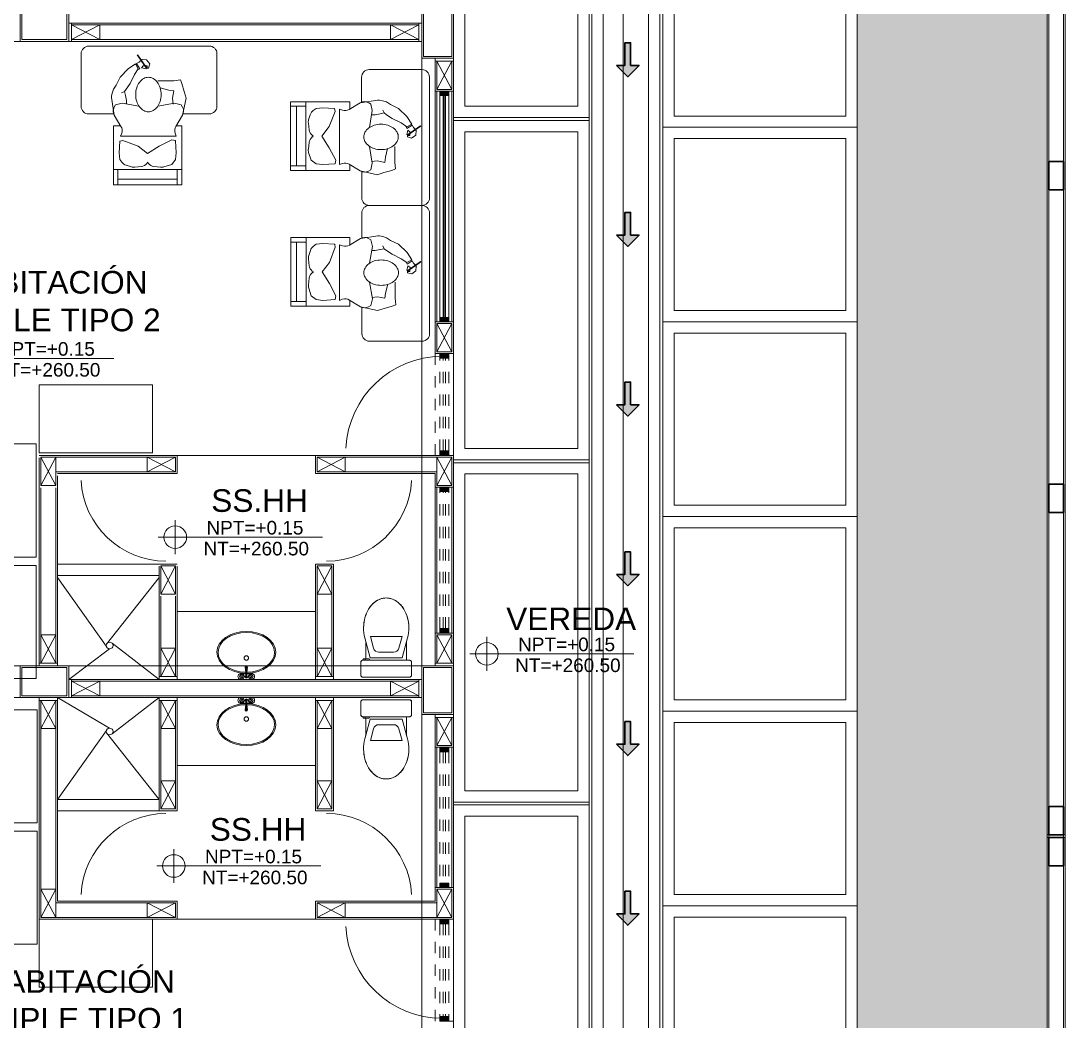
# Model space of a CAD drawing. Header units: metres. Extents: x 349075 to 349285, y 9281902 to 9282050.
# Drawn here: x 349152.69 to 349161.92, y 9281995.63 to 9282004.48 of the extents above; entities that cross this region are included whole.
import ezdxf

# ---------------------------------------------------------------- set-up
doc = ezdxf.new("R2010")
doc.units = ezdxf.units.M
doc.header["$LTSCALE"] = 0.25
doc.linetypes.add('01 nivel$0$HIDDEN2', pattern=[0.1875, 0.125, -0.0625])
doc.linetypes.add('DASHED2', pattern=[0.762, 0.635, -0.127])
for name, color, linetype, lineweight in [('.', 7, 'Continuous', 0), ('0_ CUNETAS', 151, 'Continuous', 5), ('0_VANOS', 30, 'Continuous', 9), ('AREA-VERDE', 3, 'CONTINUOUS', 9), ('ARQ-FONDO', 253, 'CONTINUOUS', 9), ('CUNETAS-RED', 5, 'CONTINUOUS', 18)]:
    doc.layers.add(name, color=color, linetype=linetype, lineweight=lineweight)
doc.styles.add('Arial_1', font='arial.ttf', dxfattribs={"height": 0.15})

# ---------------------------------------------------------------- blocks, each defined once
blk = doc.blocks.new('*U3833')
at = {"layer": '.', "lineweight": 30}
h = blk.add_hatch(color=1, dxfattribs=at)
h.dxf.hatch_style = 1
h.paths.add_polyline_path([(-0.025, -0.05), (-0.1, -0.05), (0, -0.15), (0.1, -0.05), (0.025, -0.05), (0.025, 0.15), (-0.025, 0.15)])
at = {"layer": '0_ CUNETAS', "color": 1, "lineweight": 30}
blk.add_lwpolyline([(-0.1, -0.05), (-0.025, -0.05), (-0.025, 0.15), (0.025, 0.15), (0.025, -0.05), (0.1, -0.05), (0, -0.15)], close=True, dxfattribs=at)
blk = doc.blocks.new('*U3824')
at = {"layer": '0_ CUNETAS', "color": 0, "linetype": 'ByBlock', "lineweight": -2, "transparency": 16777216}
for p in [(0, 15), (0, 13.5), (0, 12), (0, 10.5), (0, 9), (0, 7.5)]:
    blk.add_blockref('*U3833', p, dxfattribs=at)
blk = doc.blocks.new('red drenaje')
at = {"layer": 'CUNETAS-RED', "lineweight": 0}
for p, q in [((6.705, 111.023), (6.705, 73.493, 0)), ((7.305, 111.023), (7.305, 73.493, 0)), ((6.805, 110.923), (6.805, 73.9031)), ((7.205, 110.923), (7.205, 73.9031))]:
    blk.add_line(p, q, dxfattribs=at)
blk.add_lwpolyline([(6.805, 110.923), (7.205, 110.923), (7.205, 73.493), (6.805, 73.493), (6.805, 110.923)], dxfattribs=at)
blk.add_blockref('*U3824', (7.0207, 71.1307), dxfattribs=at)
blk = doc.blocks.new('C-4-flat-1-flat-1')
at = {"layer": 'ARQ-FONDO', "lineweight": 0}
for p, q in [((-0.4364, -0.063), (-0.4363, -0.473)), ((-0.3064, -0.0429), (-0.4164, -0.0429)), ((-0.2864, -0.0879), (-0.2864, -0.0629)), ((-0.122, -0.0879), (-0.2864, -0.0879)), ((-0.2664, -0.1265), (-0.0899, -0.0793)), ((-0.0899, -0.0793), (-0.122, -0.0879)), ((-0.2663, -0.2679), (-0.2664, -0.1265)), ((-0.1793, -0.155), (-0.0769, -0.1276)), ((-0.0769, -0.4081), (-0.0769, -0.1276)), ((-0.2663, -0.2679), (-0.2663, -0.4093)), ((-0.2163, -0.2679), (-0.2163, -0.2033)), ((-0.2163, -0.2679), (-0.2163, -0.3325)), ((-0.2753, -0.4181), (-0.2863, -0.4133)), ((-0.2741, -0.4537), (-0.2863, -0.4537)), ((-0.2753, -0.4537), (-0.2753, -0.4181)), ((-0.2753, -0.4479), (-0.1219, -0.4479)), ((-0.2753, -0.4479), (-0.1219, -0.4479)), ((-0.2753, -0.4537), (-0.2753, -0.4479)), ((-0.2741, -0.4537), (-0.2753, -0.4537)), ((-0.2741, -0.4729), (-0.2741, -0.4537)), ((-0.2741, -0.4729), (-0.2741, -0.4537)), ((-0.2663, -0.4093), (-0.0898, -0.4565)), ((-0.1792, -0.3808), (-0.0769, -0.4081)), ((-0.1219, -0.4479), (-0.0898, -0.4565)), ((-0.4163, -0.4929), (-0.3063, -0.4929)), ((-0.2863, -0.4729), (-0.2741, -0.4729)), ((-0.2863, -0.4729), (-0.2741, -0.4729))]:
    blk.add_line(p, q, dxfattribs=at)
at = {"layer": 'ARQ-FONDO', "lineweight": 0, "flags": 128}
blk.add_lwpolyline([(-0.4164, -0.0429), (-0.3064, -0.0429, -0.016084), (-0.3051, -0.043, -0.098696), (-0.2975, -0.045, -0.082497), (-0.2922, -0.0488, -0.052188), (-0.2896, -0.052, -0.043988), (-0.288, -0.0551, -0.036572), (-0.287, -0.0579, -0.034751), (-0.2865, -0.0606, -0.021821), (-0.2864, -0.0624, -0.006718), (-0.2864, -0.0629), (-0.2863, -0.4729, -0.016083), (-0.2863, -0.4742, -0.022806), (-0.2865, -0.476, -0.021818), (-0.2869, -0.4777, -0.034754), (-0.2877, -0.4804, -0.036572), (-0.289, -0.483, -0.043988), (-0.291, -0.4859, -0.052186), (-0.294, -0.4887, -0.082496), (-0.2998, -0.4918, -0.082484), (-0.3063, -0.4929), (-0.4163, -0.4929, -0.016082), (-0.4176, -0.4929, -0.098699), (-0.4251, -0.4909, -0.082496), (-0.4304, -0.4871, -0.052185), (-0.4331, -0.4838, -0.043989), (-0.4347, -0.4807, -0.036572), (-0.4356, -0.478, -0.034752), (-0.4362, -0.4752, -0.021821), (-0.4363, -0.4735, -0.006719), (-0.4363, -0.473), (-0.4364, -0.063, -0.016085), (-0.4363, -0.0617, -0.022804), (-0.4361, -0.0599, -0.021821), (-0.4358, -0.0581, -0.034752), (-0.4349, -0.0555, -0.036572), (-0.4337, -0.0529, -0.043989), (-0.4316, -0.05, -0.052185), (-0.4286, -0.0471, -0.082499), (-0.4229, -0.044, -0.082481), (-0.4164, -0.0429)], format="xyb", dxfattribs=at)
at = {"layer": 'ARQ-FONDO', "lineweight": 0}
for points in [[(-0.0898, -0.4565, 0.138325), (0.0981, -0.4533, 0.067431), (0.1697, -0.4207, 0.079159), (0.2243, -0.3728, 0.080244), (0.2533, -0.3232, 0.196401), (0.2512, -0.2071, 0.091852), (0.2135, -0.1507, 0.06635), (0.164, -0.1115, 0.067294), (0.0912, -0.0804, 0.132913), (-0.0899, -0.0793)], [(-0.0899, -0.0793, -0.138325), (0.098, -0.0823, -0.067431), (0.1696, -0.115, -0.079159), (0.2242, -0.1628, -0.080244), (0.2533, -0.2124, -0.196401), (0.2512, -0.3285, -0.091852), (0.2136, -0.3849, -0.06635), (0.1641, -0.4241, -0.067294), (0.0913, -0.4553, -0.132913), (-0.0898, -0.4565)]]:
    blk.add_lwpolyline(points, format="xyb", dxfattribs=at)
for centre, major_axis, start_param, end_param in [((-0.4164, -0.0629), (0.02, -0.0013), 1.635126, 3.205922), ((-0.3064, -0.0629), (0.02, -0.0013), 0.06433, 1.635126), ((-0.1663, -0.2033), (0.0499, -0.0032), 1.896446, 3.205922), ((-0.1663, -0.3325), (0.0499, -0.0032), -3.077263, -1.767787), ((-0.4163, -0.4729), (0.02, -0.0013), -3.077263, -1.506467), ((-0.3063, -0.4729), (0.02, -0.0013), -1.506467, 0.06433)]:
    blk.add_ellipse(centre, major_axis=major_axis, ratio=1, start_param=start_param, end_param=end_param, dxfattribs=at)
blk = doc.blocks.new('Lav ovalado')
at = {"layer": 'ARQ-FONDO', "lineweight": 0}
for p, q in [((-0.0222, 0.005), (-0.1104, 0.005)), ((-0.0222, -0.005), (-0.1104, -0.005))]:
    blk.add_line(p, q, dxfattribs=at)
for points in [[(-0.0644, -0.005), (-0.1094, -0.0099, -1.115964), (-0.1094, 0.0099), (-0.0644, 0.005)], [(-0.05, 0.005), (-0.05, 0.0566, -0.688608), (0, 0.0566), (0, -0.0566, -0.688608), (-0.05, -0.0566)], [(-0.05, -0.0566), (-0.05, -0.005, -0.688608)]]:
    blk.add_lwpolyline(points, format="xyb", dxfattribs=at)
for points in [[(-0.0437, 0.0485), (-0.025, 0.0593), (-0.0063, 0.0485), (-0.0063, 0.027), (-0.025, 0.0162), (-0.0437, 0.027)], [(-0.035, 0.0377), (-0.03, 0.0464), (-0.02, 0.0464), (-0.015, 0.0377), (-0.02, 0.0291), (-0.03, 0.0291)], [(-0.0437, -0.0278), (-0.025, -0.0171), (-0.0063, -0.0278), (-0.0063, -0.0494), (-0.025, -0.0602), (-0.0437, -0.0494)], [(-0.035, -0.0386), (-0.03, -0.03), (-0.02, -0.03), (-0.015, -0.0386), (-0.02, -0.0473), (-0.03, -0.0473)]]:
    blk.add_lwpolyline(points, close=True, dxfattribs=at)
blk.add_circle((-0.1898, -0.0004), 0.02, dxfattribs=at)
for centre, radius, start, end in [((-0.1104, 0), 0.005, 90, 270), ((-0.0222, 0), 0.01, 210, 150), ((-0.0222, 0), 0.005, 270, 90)]:
    blk.add_arc(centre, radius, start, end, dxfattribs=at)
at = {"layer": 'ARQ-FONDO', "lineweight": 0, "extrusion": (0, 0, -1)}
for major_axis, ratio, start_param, end_param in [((0, 0.26), 0.711538, 1.588351, 7.833073), ((0, 0.25), 0.7, 1.589053, 7.832236)]:
    blk.add_ellipse((-0.2394, -0.0004), major_axis=major_axis, ratio=ratio, start_param=start_param, end_param=end_param, dxfattribs=at)
blk = doc.blocks.new('columnas 2do bloque')
at = {"layer": 'ARQ-FONDO'}
for points, elevation in [([(-3.83, -23.25), (-3.4, -23.25), (-3.4, -23.53), (-3.83, -23.53)], 0), ([(-0.28, -23.68), (-0.28, -23.25), (0, -23.25), (0, -23.68)], 0), ([(-3.815, -23.265), (-3.415, -23.265), (-3.415, -23.515), (-3.815, -23.515)], 0), ([(-0.265, -23.665), (-0.265, -23.265), (-0.015, -23.265), (-0.015, -23.665)], 0), ([(-3.83, -29.05), (-3.4, -29.05), (-3.4, -29.33), (-3.83, -29.33)], 0), ([(-3.815, -29.065), (-3.415, -29.065), (-3.415, -29.315), (-3.815, -29.315)], 0), ([(-0.28, -29.48), (-0.28, -29.05), (0, -29.05), (0, -29.48)], -20.5486), ([(-0.265, -29.465), (-0.265, -29.065), (-0.015, -29.065), (-0.015, -29.465)], -20.5486)]:
    blk.add_lwpolyline(points, close=True, dxfattribs=dict(at, elevation=elevation))
blk = doc.blocks.new('*U907')
at = {"linetype": 'Continuous', "lineweight": 0, "true_color": 0xbebebe}
for points in [[(3037.2524, 1360.5431), (3037.2124, 1360.5431), (3037.2124, 1360.4631), (3037.2524, 1360.4631)], [(3039.2525, 1360.5431), (3039.2125, 1360.5431), (3039.2125, 1360.4631), (3039.2525, 1360.4631)]]:
    blk.add_hatch(color=9, dxfattribs=at).paths.add_polyline_path(points)
at = {"layer": '0_VANOS', "linetype": 'Continuous'}
for p, q in [((3037.2524, 1360.5131), (3039.2125, 1360.5131)), ((3037.2524, 1360.5031), (3039.2125, 1360.5031)), ((3037.2524, 1360.4931), (3039.2125, 1360.4931))]:
    blk.add_line(p, q, dxfattribs=at)
for points in [[(3037.2124, 1360.5431), (3037.2124, 1360.4631), (3037.2524, 1360.4631), (3037.2524, 1360.5431)], [(3037.2524, 1360.5431), (3039.2125, 1360.5431), (3039.2125, 1360.4631), (3037.2524, 1360.4631)], [(3039.2125, 1360.5431), (3039.2125, 1360.4631), (3039.2525, 1360.4631), (3039.2525, 1360.5431)]]:
    blk.add_lwpolyline(points, close=True, dxfattribs=at)
blk = doc.blocks.new('*U1059')
at = {"linetype": 'Continuous', "true_color": 0xbebebe}
for points in [[(3032.1314, 1351.1888), (3032.1314, 1351.2688), (3032.1714, 1351.2688), (3032.1714, 1351.1888)], [(3033.3814, 1351.1888), (3033.3814, 1351.2688), (3033.4214, 1351.2688), (3033.4214, 1351.1888)]]:
    blk.add_hatch(color=9, dxfattribs=at).paths.add_polyline_path(points)
at = {"layer": '0_VANOS', "linetype": 'Continuous'}
for p, q in [((3032.1314, 1351.2688), (3032.1714, 1351.2688)), ((3032.1314, 1351.2688), (3032.1314, 1351.1888)), ((3032.1714, 1351.2688), (3032.1714, 1351.1888)), ((3033.3814, 1351.1888), (3033.3814, 1351.2688)), ((3033.3814, 1351.2688), (3033.4214, 1351.2688)), ((3033.4214, 1351.2688), (3033.4214, 1351.1888)), ((3032.1714, 1351.1888), (3032.1314, 1351.1888)), ((3033.4214, 1351.1888), (3033.3814, 1351.1888))]:
    blk.add_line(p, q, dxfattribs=at)
at = {"layer": '0_VANOS', "linetype": '01 nivel$0$HIDDEN2', "ltscale": 0.5}
for p, q in [((3032.1708, 1351.2688), (3033.3807, 1351.2688)), ((3032.1714, 1351.2388), (3033.3814, 1351.2388)), ((3032.1714, 1351.2188), (3033.3814, 1351.2188)), ((3032.1714, 1351.1888), (3033.3814, 1351.1888))]:
    blk.add_line(p, q, dxfattribs=at)
at = {"layer": '0_VANOS', "linetype": '01 nivel$0$HIDDEN2'}
blk.add_line((3033.3814, 1351.2688), (3033.4214, 1351.2688), dxfattribs=at)
blk = doc.blocks.new('*U1005')
at = {"linetype": 'Continuous', "true_color": 0xbebebe}
for points in [[(3032.1314, 1351.1888), (3032.1314, 1351.2688), (3032.1714, 1351.2688), (3032.1714, 1351.1888)], [(3033.3314, 1351.1888), (3033.3314, 1351.2688), (3033.3714, 1351.2688), (3033.3714, 1351.1888)]]:
    blk.add_hatch(color=9, dxfattribs=at).paths.add_polyline_path(points)
at = {"layer": '0_VANOS', "linetype": 'Continuous'}
for p, q in [((3032.1314, 1351.2688), (3032.1714, 1351.2688)), ((3032.1314, 1351.2688), (3032.1314, 1351.1888)), ((3032.1714, 1351.2688), (3032.1714, 1351.1888)), ((3033.3314, 1351.1888), (3033.3314, 1351.2688)), ((3033.3314, 1351.2688), (3033.3714, 1351.2688)), ((3033.3714, 1351.2688), (3033.3714, 1351.1888)), ((3032.1714, 1351.1888), (3032.1314, 1351.1888)), ((3033.3714, 1351.1888), (3033.3314, 1351.1888))]:
    blk.add_line(p, q, dxfattribs=at)
at = {"layer": '0_VANOS', "linetype": '01 nivel$0$HIDDEN2', "ltscale": 0.5}
for p, q in [((3032.1708, 1351.2688), (3033.3308, 1351.2688)), ((3032.1714, 1351.2388), (3033.3314, 1351.2388)), ((3032.1714, 1351.2188), (3033.3314, 1351.2188)), ((3032.1714, 1351.1888), (3033.3314, 1351.1888))]:
    blk.add_line(p, q, dxfattribs=at)
at = {"layer": '0_VANOS', "linetype": '01 nivel$0$HIDDEN2'}
blk.add_line((3033.3314, 1351.2688), (3033.3714, 1351.2688), dxfattribs=at)
blk = doc.blocks.new('Cotas de elevación - M_Cota de elevación - Destino rellenado-517392-Nivel 1')
at = {"layer": 'ARQ-FONDO'}
for p, q in [((0, -0.0015), (0, 0.0015)), ((-0.0015, 0), (0.013, 0))]:
    blk.add_line(p, q, dxfattribs=at)
blk.add_circle((0, 0), 0.001, dxfattribs=at)
blk = doc.blocks.new('*U1569')
blk.add_arc((0.0215, 0.0476), 0.8535, 0.15786, 87.08143)
blk = doc.blocks.new('*U1074')
at = {"linetype": 'Continuous', "true_color": 0xbebebe}
for points in [[(3032.1314, 1351.1888), (3032.1314, 1351.2688), (3032.1714, 1351.2688), (3032.1714, 1351.1888)], [(3032.9914, 1351.1888), (3032.9914, 1351.2688), (3033.0314, 1351.2688), (3033.0314, 1351.1888)]]:
    blk.add_hatch(color=9, dxfattribs=at).paths.add_polyline_path(points)
at = {"layer": '0_VANOS', "linetype": 'Continuous'}
for p, q in [((3032.1314, 1351.2688), (3032.1714, 1351.2688)), ((3032.1314, 1351.2688), (3032.1314, 1351.1888)), ((3032.1714, 1351.2688), (3032.1714, 1351.1888)), ((3032.9914, 1351.1888), (3032.9914, 1351.2688)), ((3032.9914, 1351.2688), (3033.0314, 1351.2688)), ((3033.0314, 1351.2688), (3033.0314, 1351.1888)), ((3032.1714, 1351.1888), (3032.1314, 1351.1888)), ((3033.0314, 1351.1888), (3032.9914, 1351.1888))]:
    blk.add_line(p, q, dxfattribs=at)
at = {"layer": '0_VANOS', "linetype": '01 nivel$0$HIDDEN2', "ltscale": 0.5}
for p, q in [((3032.1708, 1351.2688), (3032.9908, 1351.2688)), ((3032.1714, 1351.2388), (3032.9914, 1351.2388)), ((3032.1714, 1351.2188), (3032.9914, 1351.2188)), ((3032.1714, 1351.1888), (3032.9914, 1351.1888))]:
    blk.add_line(p, q, dxfattribs=at)
at = {"layer": '0_VANOS', "linetype": '01 nivel$0$HIDDEN2'}
blk.add_line((3032.9914, 1351.2688), (3033.0314, 1351.2688), dxfattribs=at)
blk = doc.blocks.new('*U995')
at = {"lineweight": 0}
blk.add_arc((0.022, 0.0479), 0.7531, 0.15786, 87.08143, dxfattribs=at)
blk = doc.blocks.new('escritorio dormitorios')
at = {"layer": 'ARQ-FONDO', "linetype": 'ByBlock', "lineweight": 0}
for p, q in [((-0.672, 0.4277, -11.9309), (0.395, 0.4287, -80.1225)), ((-0.7385, -0.1048, -80.1225), (-0.7385, 0.3612, -80.1225)), ((0.4615, 0.3621, -148.3141), (0.4615, -0.1038, -148.3141)), ((0.401, -0.1701, -167.5126), (0.1629, -0.1701, -167.5126))]:
    blk.add_line(p, q, dxfattribs=at)
at = {"layer": 'ARQ-FONDO', "lineweight": 0}
for p, q in [((-0.3951, 0.1532), (-0.3233, 0.2286)), ((-0.3233, 0.2286), (-0.2575, 0.2716)), ((-0.2336, 0.2274), (-0.2671, 0.1783)), ((-0.2575, 0.2716), (-0.2336, 0.2274)), ((-0.2539, 0.2633), (-0.2491, 0.2752)), ((-0.2491, 0.2752), (-0.2192, 0.2286)), ((-0.2192, 0.2286), (-0.236, 0.2214)), ((-0.4298, 0.0838), (-0.3951, 0.1532)), ((-0.3066, 0.097), (-0.3401, 0.0479)), ((-0.2671, 0.1783), (-0.3066, 0.097)), ((-0.3556, 0.0264), (-0.3807, 0.0156)), ((-0.3401, 0.0479), (-0.3556, 0.0264)), ((-0.4455, -0.1835), (-0.4691, -0.0268)), ((-0.4467, -0.1121), (-0.4345, -0.0901)), ((-0.4345, -0.0901), (-0.3765, -0.0773)), ((-0.3765, -0.0773), (-0.2282, -0.103)), ((0.0876, -0.0773), (-0.0606, -0.103)), ((0.1456, -0.0901), (0.0876, -0.0773)), ((0.1578, -0.1121), (0.1456, -0.0901)), ((-0.3869, -0.281), (-0.4455, -0.1835)), ((0.0981, -0.281), (0.1566, -0.1835)), ((-0.4538, -0.277), (-0.4538, -0.7988)), ((-0.3893, -0.277), (-0.4538, -0.277)), ((-0.3893, -0.3672), (-0.3804, -0.3403)), ((0.1005, -0.3672), (-0.3893, -0.3672)), ((-0.3893, -0.3672), (0.1005, -0.3672)), ((0.1005, -0.3672), (0.0916, -0.3403)), ((0.1521, -0.277), (0.1005, -0.277)), ((0.1521, -0.7988), (0.1521, -0.277)), ((-0.3962, -0.4132), (-0.4022, -0.5153)), ((-0.394, -0.4106), (-0.37, -0.4058)), ((-0.37, -0.4058), (-0.2347, -0.4574)), ((-0.2347, -0.4574), (-0.1509, -0.5218)), ((-0.1509, -0.5218), (-0.0477, -0.4574)), ((-0.0477, -0.4574), (0.0618, -0.3994)), ((0.0618, -0.3994), (0.092, -0.4054)), ((0.0942, -0.408), (0.1005, -0.5153)), ((-0.4022, -0.5153), (-0.3958, -0.5733)), ((0.1005, -0.5153), (0.0941, -0.5733)), ((-0.3958, -0.5733), (-0.3776, -0.5988)), ((-0.3405, -0.6255), (-0.2944, -0.6397)), ((-0.2646, -0.6423), (-0.2054, -0.6349)), ((-0.1585, -0.6087), (-0.1509, -0.5991)), ((-0.1432, -0.6087), (-0.1509, -0.5991)), ((-0.0371, -0.6423), (-0.0963, -0.6349)), ((0.0618, -0.6184), (-0.0073, -0.6397)), ((0.0941, -0.5733), (0.0618, -0.6184)), ((-0.4538, -0.6635), (0.1521, -0.6635)), ((-0.4143, -0.6635), (-0.4143, -0.7988)), ((0.1106, -0.6635), (0.1106, -0.7988)), ((-0.4538, -0.7988), (0.1521, -0.7988)), ((-0.4143, -0.7473), (0.1106, -0.7473))]:
    blk.add_line(p, q, dxfattribs=at)
at = {"layer": 'ARQ-FONDO', "lineweight": 0, "const_width": 0.014}
blk.add_lwpolyline([(-0.1571, 0.2297), (-0.2426, 0.352)], dxfattribs=at)
at = {"layer": 'ARQ-FONDO', "lineweight": 0}
for points in [[(-0.2491, 0.2752), (-0.2266, 0.2869), (-0.2006, 0.3101), (-0.16, 0.3064), (-0.1325, 0.2702), (-0.1434, 0.2326), (-0.1557, 0.2333), (-0.1557, 0.2543), (-0.189, 0.2551), (-0.2049, 0.2362), (-0.1622, 0.2276)], [(0.1566, -0.1835), (0.1908, -0.0322), (0.1714, 0.0258), (0.1521, 0.0967), (0.1392, 0.1289), (0.0812, 0.1225), (0.0232, 0.1225), (-0.0606, 0.1225)], [(-0.4298, 0.0838), (-0.4532, 0.0487), (-0.4638, 0.0135), (-0.4691, -0.0147), (-0.4691, -0.0305)], [(-0.3556, 0.0264), (-0.3477, -0.0076), (-0.3389, -0.0516), (-0.3389, -0.0833)], [(-0.0413, 0.058), (0.0361, 0.0387), (0.0812, 0.0323), (0.0683, -0.0322), (0.0747, -0.0837)]]:
    blk.add_lwpolyline(points, dxfattribs=at)
blk.add_lwpolyline([(-0.2564, 0, 0.07405), (-0.2474, -0.0603, 0.084801), (-0.2235, -0.108, 0.106336), (-0.1851, -0.142, 0.128955), (-0.144, -0.1528, 0.128955), (-0.1029, -0.142, 0.106336), (-0.0646, -0.108, 0.084801), (-0.0406, -0.0603, 0.07405), (-0.0316, 0, 0.07405), (-0.0406, 0.0603, 0.084801), (-0.0646, 0.108, 0.106336), (-0.1029, 0.142, 0.128955), (-0.144, 0.1528, 0.128955), (-0.1851, 0.142, 0.106336), (-0.2235, 0.108, 0.084801), (-0.2474, 0.0603, 0.07405)], format="xyb", close=True, dxfattribs=at)
at = {"layer": 'ARQ-FONDO', "linetype": 'ByBlock', "lineweight": 0, "elevation": -80.1225}
blk.add_lwpolyline([(-0.4513, -0.1713), (-0.672, -0.1713, -0.414214), (-0.7385, -0.1048)], format="xyb", dxfattribs=at)
at = {"layer": 'ARQ-FONDO', "linetype": 'ByBlock', "lineweight": 0}
for centre, start, end in [((-0.672, 0.3612, -11.9309), 90, 180), ((0.395, 0.3621, -80.1225), 360, 90), ((0.395, -0.1038, -148.3141), 270, 0)]:
    blk.add_arc(centre, 0.0665, start, end, dxfattribs=at)
at = {"layer": 'ARQ-FONDO', "lineweight": 0}
for centre, radius, start, end in [((-0.3842, -0.1467), 0.0714, 150.9331, 210.97654), ((0.0954, -0.1467), 0.0714, 329.02346, 29.0669), ((-0.4481, -0.3178), 0.0714, 341.55636, 30.97654), ((0.1593, -0.3178), 0.0714, 149.02346, 198.44364), ((-0.3934, -0.4134), 0.0028, 101.30436, 176.63184), ((0.0914, -0.4081), 0.0028, 3.36816, 78.69563), ((0.0914, -0.4081), 0.0028, 3.36816, 78.69563), ((-0.3195, -0.5573), 0.0714, 215.55138, 252.90541), ((-0.2734, -0.5714), 0.0714, 252.90541, 277.12145), ((-0.2143, -0.564), 0.0714, 277.12145, 321.32606), ((-0.0875, -0.564), 0.0714, 218.67394, 262.87855), ((-0.0283, -0.5714), 0.0714, 262.87855, 287.09459)]:
    blk.add_arc(centre, radius, start, end, dxfattribs=at)
blk = doc.blocks.new('BLOQUE EDF 07 PG')
at = {"layer": 'ARQ-FONDO'}
for p, q in [((-3.375, -23.37, 0), (-0.28, -23.37, -20.5486)), ((-3.125, -23.385, 0), (-3.375, -23.515, 0)), ((-3.375, -23.385, 0), (-3.125, -23.515, 0)), ((-3.125, -23.385, 0), (-0.555, -23.385, -20.5486)), ((-0.555, -23.385, -20.5486), (-0.305, -23.515, -20.5486)), ((-0.305, -23.385, -20.5486), (-0.555, -23.515, -20.5486)), ((-3.375, -23.53, 0), (-0.28, -23.53, -20.5486)), ((-3.125, -23.515, 0), (-0.555, -23.515, -20.5486)), ((-0.015, -23.955, 0), (-0.145, -23.705, 0)), ((-0.015, -23.705, 0), (-0.145, -23.955, 0)), ((-0.16, -23.97, -20.5486), (-0.16, -26.03, -20.5486)), ((-0.145, -23.97, -20.5486), (-0.145, -26.01, -20.5486)), ((-0.015, -23.97, -20.5486), (-0.015, -26.01, -20.5486)), ((0, -23.97, -20.5486), (0, -26.03, -20.5486)), ((-0.015, -26.275, -20.925), (-0.145, -26.025, -20.925)), ((-0.015, -26.025, -20.925), (-0.145, -26.275, -20.925)), ((-3.66, -27.19, -20.5486), (-2.44, -27.19, -20.5486)), ((-3.66, -27.21, -20.5486), (-3.66, -29.05, -20.5486)), ((-3.645, -27.205, -20.5486), (-3.515, -27.455, -20.5486)), ((-3.645, -27.455, -20.5486), (-3.515, -27.205, -20.5486)), ((-3.515, -27.205, -20.5486), (-2.705, -27.205, -20.5486)), ((-2.705, -27.205, -20.5486), (-2.455, -27.335, -20.5486)), ((-2.455, -27.205, -20.5486), (-2.705, -27.335, -20.5486)), ((-2.44, -27.19, -20.5486), (-2.44, -27.35, -20.5486)), ((-2.44, -27.19, -20.5486), (-1.22, -27.19, -20.5486)), ((-1.22, -27.19, -20.5486), (-1.22, -27.35, -20.5486)), ((-1.22, -27.19, -20.5486), (0, -27.19, -20.5486)), ((-1.205, -27.205, -20.925), (-0.955, -27.335, -20.925)), ((-0.955, -27.205, -20.925), (-1.205, -27.335, -20.925)), ((-0.955, -27.205, -20.5486), (-0.145, -27.205, -20.5486)), ((-0.145, -27.205, 643.8373), (-0.015, -27.455, 643.8373)), ((-0.145, -27.455, 643.8373), (-0.015, -27.205, 643.8373)), ((0, -27.19, -20.5486), (0, -28.76, 643.8373)), ((-3.515, -27.335, -20.5486), (-2.705, -27.335, -20.5486)), ((-3.5, -27.35, -20.5486), (-2.44, -27.35, -20.5486)), ((-3.5, -27.37, -20.5486), (-3.5, -29.05, -20.5486)), ((-1.22, -27.35, -20.5486), (-0.16, -27.35, -20.5486)), ((-0.955, -27.335, -20.5486), (-0.145, -27.335, -20.5486)), ((-0.16, -27.35, -20.5486), (-0.16, -28.76)), ((-3.645, -27.475, -20.5486), (-3.645, -28.775, -20.5486)), ((-3.515, -27.475, -20.5486), (-3.515, -28.775, -20.5486)), ((-0.16, -27.47, 0), (0, -27.47, 0)), ((-0.145, -27.455, -20.5486), (-0.145, -27.455, -20.5486)), ((-0.145, -27.47, -20.5486), (-0.145, -28.76, -20.5486)), ((-0.015, -27.455, -20.5486), (-0.015, -27.455, -20.5486)), ((-0.015, -27.47, -20.5486), (-0.0149, -28.76, -20.5486)), ((-2.6, -28.15, 0), (-3.5, -28.15, 0)), ((-2.6, -28.15, -20.5486), (-2.44, -28.15, -20.5486)), ((-2.6, -28.17, -20.5486), (-2.6, -29.17, -20.5486)), ((-2.585, -28.415, -20.5486), (-2.455, -28.165, -20.5486)), ((-2.585, -28.165, -20.5486), (-2.455, -28.415, -20.5486)), ((-2.44, -28.17, -20.5486), (-2.44, -29.17, -20.5486)), ((-1.22, -28.15, -0.3763), (-1.22, -29.17, -20.5486)), ((-1.22, -28.15, -0.3763), (-1.06, -28.15, -0.3763)), ((-1.205, -28.415, -0.3763), (-1.075, -28.165, -0.3763)), ((-1.205, -28.165, -0.3763), (-1.075, -28.415, -0.3763)), ((-1.06, -28.15, -0.3763), (-1.06, -29.17, -20.5486)), ((-2.6, -28.25, 0), (-3.5, -28.25, 0)), ((-3.5, -28.27, 0), (-3.0665, -28.8793, 0)), ((-2.6, -28.27, 0), (-3.0658, -28.8589, 0)), ((-1.205, -28.415, -0.3763), (-1.205, -28.895, -20.5486)), ((-1.075, -28.415, -0.3763), (-1.075, -28.895, -20.5486)), ((-2.585, -28.435, -20.5486), (-2.585, -28.895, 0)), ((-2.455, -28.435, -20.5486), (-2.455, -28.895, 0)), ((-2.44, -28.57, -20.5486), (-1.22, -28.57, -20.5486)), ((-3.645, -28.775, -705.4832), (-3.515, -29.025, -705.4832)), ((-3.645, -29.025, -705.4832), (-3.515, -28.775, -705.4832)), ((-0.145, -28.775), (-0.015, -29.025)), ((-0.145, -29.025), (-0.015, -28.775)), ((-2.6, -29.17, 0), (-3.0162, -28.8494, 0)), ((-3.038, -28.9, 0), (-3.4, -29.17, 0)), ((-2.585, -29.145, 0), (-2.455, -28.895, 0)), ((-2.585, -28.895, 0), (-2.455, -29.145, 0)), ((-1.205, -29.145, -20.5486), (-1.075, -28.895, -20.5486)), ((-1.205, -28.895, -20.5486), (-1.075, -29.145, -20.5486)), ((-3.4, -29.17, 0), (-2.6, -29.17, -20.5486)), ((-3.125, -29.185, 0), (-3.375, -29.315, 0)), ((-3.375, -29.185, 0), (-3.125, -29.315, 0)), ((-3.125, -29.185, 0), (-0.555, -29.185, -20.5486)), ((-2.44, -29.17, -20.5486), (-1.22, -29.17, -20.5486)), ((-1.06, -29.17, -20.5486), (-0.28, -29.17, -20.5486)), ((-0.555, -29.185, -20.5486), (-0.305, -29.315, -20.5486)), ((-0.305, -29.185, -20.5486), (-0.555, -29.315, -20.5486)), ((-3.66, -31.29, -20.5486), (-3.66, -29.33, -20.5486)), ((-3.5, -31.13, -20.5486), (-3.5, -29.33, -20.5486)), ((-3.038, -29.6, 0), (-3.5, -29.33, 0)), ((-3.4, -29.33, 0), (-2.6, -29.33, -20.5486)), ((-3.125, -29.315, 0), (-0.555, -29.315, -20.5486)), ((-2.6, -29.33, 0), (-3.0162, -29.6506, 0)), ((-2.6, -30.33, -20.5486), (-2.6, -29.33, -20.5486)), ((-2.44, -29.33, -20.5486), (-1.22, -29.33, -20.5486)), ((-2.44, -30.33, -20.5486), (-2.44, -29.33, -20.5486)), ((-1.22, -30.33, -20.5486), (-1.22, -29.33, -20.5486)), ((-1.06, -29.33, -20.5486), (-0.28, -29.33, -20.5486)), ((-1.06, -30.33, -20.5486), (-1.06, -29.33, -20.5486)), ((-3.645, -29.605, 0), (-3.515, -29.355, 0)), ((-3.645, -29.355, 0), (-3.515, -29.605, 0)), ((-2.585, -29.605, -20.5486), (-2.455, -29.355, -20.5486)), ((-2.585, -29.355, -20.5486), (-2.455, -29.605, -20.5486)), ((-1.205, -29.605, 0), (-1.075, -29.355, 0)), ((-1.205, -29.355, 0), (-1.075, -29.605, 0)), ((-0.015, -29.755, -20.5486), (-0.145, -29.505, -20.5486)), ((-0.015, -29.505, -20.5486), (-0.145, -29.755, -20.5486)), ((-3.645, -31.0248, -20.5486), (-3.645, -29.605, -20.5486)), ((-3.515, -31.0248, -20.5486), (-3.515, -29.605, -20.5486)), ((-3.5, -30.23, 0), (-3.0665, -29.6207, 0)), ((-2.585, -30.315, -20.5486), (-2.585, -29.605, -20.5486)), ((-2.455, -30.315, -20.5486), (-2.455, -29.605, -20.5486)), ((-1.205, -30.315, -20.5486), (-1.205, -29.605, 0)), ((-1.075, -30.065, -20.5486), (-1.075, -29.605, 0)), ((-2.6, -30.23, 0), (-3.0658, -29.6411, 0)), ((-0.16, -31.13, -20.5486), (-0.16, -29.77, -20.5486)), ((-0.145, -31.01, -20.5486), (-0.145, -29.77, -20.5486)), ((-0.015, -31.01, -20.5486), (-0.015, -29.77, -20.5486)), ((0, -31.01, -20.5486), (0, -29.77, -20.5486)), ((-2.44, -29.93, -20.5486), (-1.22, -29.93, -20.5486)), ((-2.585, -30.315, -20.5486), (-2.455, -30.065, -20.5486)), ((-2.585, -30.065, -20.5486), (-2.455, -30.315, -20.5486)), ((-1.205, -30.315, -20.5486), (-1.075, -30.065, -20.5486)), ((-1.205, -30.065, -20.5486), (-1.075, -30.315, -20.5486)), ((-2.6, -30.23, 0), (-3.5, -30.23, 0)), ((-2.6, -30.33, 0), (-3.5, -30.33, 0)), ((-2.6, -30.33, -20.5486), (-2.44, -30.33, -20.5486)), ((-2.585, -30.315, -20.5486), (-2.455, -30.315, -20.5486)), ((-1.22, -30.33, -20.5486), (-1.06, -30.33, -20.5486)), ((-1.205, -30.315, -20.5486), (-1.075, -30.315, -20.5486)), ((0, -31.01, -20.5486), (-0.16, -31.01, -20.5486)), ((-3.645, -31.2748, -20.5465), (-3.515, -31.0248, -20.5465)), ((-3.645, -31.0248, -20.5465), (-3.515, -31.2748, -20.5465)), ((-0.015, -31.275, -684.9345), (-0.145, -31.025, -684.9345)), ((-0.015, -31.025, -684.9345), (-0.145, -31.275, -684.9345)), ((-3.515, -31.145, -20.5486), (-2.705, -31.145, -20.5486)), ((-3.5, -31.13, -20.5486), (-2.44, -31.13, -20.5486)), ((-2.705, -31.145, -20.5486), (-2.455, -31.275, -20.5486)), ((-2.455, -31.145, -20.5486), (-2.705, -31.275, -20.5486)), ((-2.44, -31.29, -20.5486), (-2.44, -31.13, -20.5486)), ((-1.22, -31.29, -20.5486), (-1.22, -31.13, -20.5486)), ((-1.22, -31.13, -20.5486), (-0.16, -31.13, -20.5486)), ((-1.205, -31.145, -20.5486), (-0.955, -31.275, -20.5486)), ((-0.955, -31.145, -20.5486), (-1.205, -31.275, -20.5486)), ((-0.955, -31.145, -20.5486), (-0.145, -31.145, -20.5486)), ((-3.515, -31.2748, -20.5486), (-2.705, -31.275, -20.5486)), ((-0.955, -31.275, -20.5486), (-0.145, -31.275, -20.5486)), ((-3.66, -31.29, -20.5486), (-2.44, -31.29, -20.5486)), ((-2.44, -31.29, -20.5486), (-1.22, -31.29, -20.5486)), ((-1.22, -31.29, -20.5486), (0, -31.29, -20.5486))]:
    blk.add_line(p, q, dxfattribs=at)
at = {"layer": 'ARQ-FONDO', "ltscale": 0.7}
for points in [[(-12.33, 1.5), (1.5, 1.5), (1.5, -36.63), (-12.33, -36.63)], [(0, -0.63), (-0.28, -0.63), (-0.28, -34.5), (0, -34.5)]]:
    blk.add_lwpolyline(points, close=True, dxfattribs=at)
at = {"layer": 'ARQ-FONDO', "ltscale": 0.7, "elevation": 0}
for points in [[(-0.28, -23.53), (-0.28, -23.25), (-10.55, -23.25), (-10.55, -23.53)], [(-0.28, -29.33), (-0.28, -29.05), (-10.55, -29.05), (-10.55, -29.33)]]:
    blk.add_lwpolyline(points, close=True, dxfattribs=at)
at = {"layer": 'ARQ-FONDO'}
for points, elevation in [([(-3.4, -23.37), (-3.375, -23.37), (-3.375, -23.53), (-3.4, -23.53)], 0), ([(-3.375, -23.385), (-3.125, -23.385), (-3.125, -23.515), (-3.375, -23.515)], 0), ([(-0.305, -23.385), (-0.555, -23.385), (-0.555, -23.515), (-0.305, -23.515)], -20.5486), ([(-0.28, -23.37), (-0.305, -23.37), (-0.305, -23.53), (-0.28, -23.53)], -20.5486), ([(-0.16, -23.68), (-0.16, -23.705), (0, -23.705), (0, -23.68)], 0), ([(0, -23.705), (0, -23.97), (-0.16, -23.97), (-0.16, -23.705)], 0), ([(-0.015, -23.705), (-0.015, -23.955), (-0.145, -23.955), (-0.145, -23.705)], 0), ([(0, -26.01), (0, -26.29), (-0.16, -26.29), (-0.16, -26.01)], -20.925), ([(-0.015, -26.025), (-0.015, -26.275), (-0.145, -26.275), (-0.145, -26.025)], -20.925), ([(-3.645, -27.455), (-3.645, -27.205), (-3.515, -27.205), (-3.515, -27.455)], -20.5486), ([(-2.455, -27.205), (-2.705, -27.205), (-2.705, -27.335), (-2.455, -27.335)], -20.5486), ([(-0.955, -27.205), (-1.205, -27.205), (-1.205, -27.335), (-0.955, -27.335)], -20.925), ([(-0.145, -27.455), (-0.145, -27.205), (-0.015, -27.205), (-0.015, -27.455)], 643.8373), ([(-2.585, -28.165), (-2.585, -28.415), (-2.455, -28.415), (-2.455, -28.165)], -20.5486), ([(-1.205, -28.165), (-1.205, -28.415), (-1.075, -28.415), (-1.075, -28.165)], -0.3763), ([(-3.645, -29.025), (-3.645, -28.775), (-3.515, -28.775), (-3.515, -29.025)], -705.4832), ([(-2.585, -28.895), (-2.585, -29.145), (-2.455, -29.145), (-2.455, -28.895)], 0), ([(-1.205, -28.895), (-1.205, -29.145), (-1.075, -29.145), (-1.075, -28.895)], -20.5486), ([(-3.66, -29.05), (-3.66, -29.025), (-3.5, -29.025), (-3.5, -29.05)], -705.4832), ([(-0.16, -29.05), (-0.16, -29.025), (0, -29.025), (0, -29.05)], -41.0973), ([(-2.6, -29.17), (-2.6, -29.145), (-2.44, -29.145), (-2.44, -29.17)], 0), ([(-1.22, -29.17), (-1.22, -29.145), (-1.06, -29.145), (-1.06, -29.17)], -20.5486), ([(-3.4, -29.17), (-3.375, -29.17), (-3.375, -29.33), (-3.4, -29.33)], 0), ([(-3.375, -29.185), (-3.125, -29.185), (-3.125, -29.315), (-3.375, -29.315)], 0), ([(-0.305, -29.185), (-0.555, -29.185), (-0.555, -29.315), (-0.305, -29.315)], -20.5486), ([(-0.28, -29.17), (-0.305, -29.17), (-0.305, -29.33), (-0.28, -29.33)], -20.5486), ([(-3.66, -29.33), (-3.66, -29.355), (-3.5, -29.355), (-3.5, -29.33)], 0), ([(-2.6, -29.33), (-2.6, -29.355), (-2.44, -29.355), (-2.44, -29.33)], -20.5486), ([(-1.22, -29.33), (-1.22, -29.355), (-1.06, -29.355), (-1.06, -29.33)], 0), ([(-3.645, -29.355), (-3.645, -29.605), (-3.515, -29.605), (-3.515, -29.355)], 0), ([(-2.585, -29.355), (-2.585, -29.605), (-2.455, -29.605), (-2.455, -29.355)], -20.5486), ([(-1.205, -29.355), (-1.205, -29.605), (-1.075, -29.605), (-1.075, -29.355)], 0), ([(-0.16, -29.48), (-0.16, -29.505), (0, -29.505), (0, -29.48)], -20.5486), ([(0, -29.505), (0, -29.77), (-0.16, -29.77), (-0.16, -29.505)], -20.5486), ([(-0.015, -29.505), (-0.015, -29.755), (-0.145, -29.755), (-0.145, -29.505)], -20.5486), ([(-2.585, -30.065), (-2.585, -30.315), (-2.455, -30.315), (-2.455, -30.065)], -20.5486), ([(-1.205, -30.065), (-1.205, -30.315), (-1.075, -30.315), (-1.075, -30.065)], -20.5486), ([(-3.645, -31.0248), (-3.645, -31.2748), (-3.515, -31.2748), (-3.515, -31.0248)], -20.5465), ([(-0.015, -31.025), (-0.015, -31.275), (-0.145, -31.275), (-0.145, -31.025)], -684.9345), ([(-2.455, -31.145), (-2.705, -31.145), (-2.705, -31.275), (-2.455, -31.275)], -20.5486), ([(-0.955, -31.145), (-1.205, -31.145), (-1.205, -31.275), (-0.955, -31.275)], -20.5486)]:
    blk.add_lwpolyline(points, close=True, dxfattribs=dict(at, elevation=elevation))
at = {"layer": 'ARQ-FONDO', "linetype": 'DASHED2', "ltscale": 0.3, "elevation": -20.5486}
blk.add_lwpolyline([(-0.16, -26.29), (-0.16, -27.19), (0, -27.19), (0, -26.29)], close=True, dxfattribs=at)
at = {"layer": 'ARQ-FONDO', "lineweight": 0, "elevation": -20.5486}
for points in [[(-3.66, -26.5666), (-2.66, -26.5666), (-2.66, -27.1666), (-3.66, -27.1666)], [(-4.2872, -28.0882), (-4.2872, -27.0882), (-3.6872, -27.0882), (-3.6872, -28.0882)], [(-4.2872, -29.1622), (-4.2872, -28.1622), (-3.6872, -28.1622), (-3.6872, -29.1622)], [(-4.2792, -29.4372), (-4.2792, -30.4372), (-3.6792, -30.4372), (-3.6792, -29.4372)], [(-4.2792, -30.5112), (-4.2792, -31.5112), (-3.6792, -31.5112), (-3.6792, -30.5112)], [(-3.66, -31.89), (-2.66, -31.89), (-2.66, -31.29), (-3.66, -31.29)]]:
    blk.add_lwpolyline(points, close=True, dxfattribs=at)
at = {"layer": 'ARQ-FONDO'}
for points in [[(-0.16, -29.025), (-0.16, -28.76), (0, -28.76), (0, -29.025)], [(-0.145, -29.025), (-0.145, -28.775), (-0.015, -28.775), (-0.015, -29.025)]]:
    blk.add_lwpolyline(points, close=True, dxfattribs=at)
at = {"layer": 'ARQ-FONDO', "linetype": 'DASHED2', "ltscale": 0.3}
blk.add_lwpolyline([(-0.16, -32.19), (-0.16, -31.29), (0, -31.29), (0, -32.19)], close=True, dxfattribs=at)
at = {"layer": 'ARQ-FONDO'}
for centre in [(-3.038, -28.87, 0), (-3.038, -29.63, 0)]:
    blk.add_circle(centre, 0.03, dxfattribs=at)
blk.add_blockref('columnas 2do bloque', (0, 0, 0), dxfattribs=at)
at = {"layer": 'ARQ-FONDO', "lineweight": 0}
blk.add_blockref('escritorio dormitorios', (-2.5513, -24.0003, 25.4781), dxfattribs=at)
for name, p, rotation in [('escritorio dormitorios', (-0.6394, -24.5187, -20.5486), 270), ('escritorio dormitorios', (-0.6384, -25.7187, -88.7403), 270), ('Lav ovalado', (-1.8304, -29.33, 0), 89.999454657433)]:
    blk.add_blockref(name, p, dxfattribs=dict(at, rotation=rotation))
at = {"layer": 'ARQ-FONDO', "xscale": -1}
for name, p, rotation in [('*U907', (-1360.5831, -3063.2225, -20.925), 270), ('*U1074', (-1351.3088, -3059.3214, -705.4664), 270), ('*U995', (-2.49, -27.35, -20.5486), 90), ('*U1059', (-1351.3088, -3060.8914), 270), ('C-4-flat-1-flat-1', (-0.3258, -28.7138, -705.4664), 270), ('*U1005', (1351.1488, 3002.3614, -20.5486), 90), ('*U995', (-1.17, -31.13, -20.5486), 270), ('*U1569', (-0.05, -31.29), 90)]:
    blk.add_blockref(name, p, dxfattribs=dict(at, rotation=rotation))
at = {"layer": 'ARQ-FONDO', "xscale": 99.99999999999991, "yscale": 99.99999999999991, "zscale": 99.99999999999991}
for p in [(-4.3019, -26.332, -705.4664), (-2.458, -27.9123, 0), (-2.4708, -30.8188, 0)]:
    blk.add_blockref('Cotas de elevación - M_Cota de elevación - Destino rellenado-517392-Nivel 1', p, dxfattribs=at)
at = {"layer": 'ARQ-FONDO'}
for name, p, rotation in [('*U1569', (-0.05, -27.19, -20.5486), 90.00000000000003), ('*U995', (-1.17, -27.35, -20.5486), 270), ('C-4-flat-1-flat-1', (-0.3258, -29.7862, -705.4664), 270), ('*U995', (-2.49, -31.13, -20.5486), 90.00000000000003), ('*U1074', (-1351.3088, 3000.8414, -684.9178), 270)]:
    blk.add_blockref(name, p, dxfattribs=dict(at, rotation=rotation))
at = {"layer": 'ARQ-FONDO', "lineweight": 0, "xscale": -1, "rotation": 90.00054534256704}
blk.add_blockref('Lav ovalado', (-1.8304, -29.17, 0), dxfattribs=at)
at = {"layer": 'ARQ-FONDO', "char_height": 0.2, "width": 2.349898, "attachment_point": 1, "style": 'Arial_1'}
for s, insert in [('\\pxqc;HABITACIÓN TRIPLE TIPO 2', (-4.732, -25.5593, -705.4664)), ('\\pxqc;SS.HH', (-2.888, -27.4889, 0)), ('\\pxqc;SS.HH', (-2.9009, -30.3953, 0)), ('\\pxqc;HABITACIÓN TRIPLE TIPO 1', (-4.4907, -31.74, -20.5486))]:
    blk.add_mtext(s, dxfattribs=dict(at, insert=insert))
at = {"layer": 'ARQ-FONDO', "char_height": 0.12, "width": 0.902142, "attachment_point": 1, "line_spacing_factor": 0.941778, "style": 'Arial_1'}
for s, insert in [('NPT=+0.15', (-4.0262, -26.1886, -705.4664)), ('NT=+260.50', (-4.052, -26.3732, -705.4664)), ('NPT=+0.15', (-2.1823, -27.7689, 0)), ('NT=+260.50', (-2.2081, -27.9536, 0)), ('NPT=+0.15', (-2.1951, -30.6754, 0)), ('NT=+260.50', (-2.2209, -30.86, 0))]:
    blk.add_mtext(s, dxfattribs=dict(at, insert=insert))
blk = doc.blocks.new('JUNTA VEREDA')
at = {"layer": 'ARQ-FONDO'}
blk.add_lwpolyline([(-0.0133, 1.2), (0.0121, 1.2), (0.0121, 0), (-0.0133, 0)], close=True, dxfattribs=at)
blk = doc.blocks.new('VERDA EDF 07 PGG')
at = {"layer": 'ARQ-FONDO', "elevation": -20.5486}
blk.add_lwpolyline([(-13.23, 0), (-13.23, -37.53), (0, -37.53), (0, 0)], close=True, dxfattribs=at)
at = {"layer": 'ARQ-FONDO'}
for points in [[(0, -25.4032), (0, -22.4032), (-1.2, -22.4032), (-1.2, -25.4032)], [(-0.1, -25.3032), (-0.1, -22.5032), (-1.1, -22.5032), (-1.1, -25.3032)], [(0, -28.4286), (0, -25.4286), (-1.2, -25.4286), (-1.2, -28.4286)], [(-0.1, -28.3286), (-0.1, -25.5286), (-1.1, -25.5286), (-1.1, -28.3286)], [(0, -31.454), (0, -28.454), (-1.2, -28.454), (-1.2, -31.454)], [(-0.1, -31.354), (-0.1, -28.554), (-1.1, -28.554), (-1.1, -31.354)], [(0, -34.4794), (0, -31.4794), (-1.2, -31.4794), (-1.2, -34.4794)], [(-0.1, -34.3794), (-0.1, -31.5794), (-1.1, -31.5794), (-1.1, -34.3794)]]:
    blk.add_lwpolyline(points, close=True, dxfattribs=at)
at = {"layer": 'ARQ-FONDO', "rotation": 90}
for p in [(0, -25.4153), (0, -28.4407), (0, -31.4661)]:
    blk.add_blockref('JUNTA VEREDA', p, dxfattribs=at)
at = {"layer": 'ARQ-FONDO', "xscale": 99.99999999999991, "yscale": 99.99999999999991, "zscale": 99.99999999999991}
blk.add_blockref('Cotas de elevación - M_Cota de elevación - Destino rellenado-517392-Nivel 1', (-0.9036, -30.1435, 0), dxfattribs=at)
at = {"layer": 'ARQ-FONDO', "insert": (-1.3336, -29.7344, 0), "char_height": 0.2, "width": 2.349898, "attachment_point": 1, "style": 'Arial_1'}
blk.add_mtext('\\pxqc;VEREDA', dxfattribs=at)
at = {"layer": 'ARQ-FONDO', "char_height": 0.12, "width": 0.902142, "attachment_point": 1, "line_spacing_factor": 0.941778, "style": 'Arial_1'}
for s, insert in [('NPT=+0.15', (-0.6279, -30.0001, 0)), ('NT=+260.50', (-0.6537, -30.1847, 0))]:
    blk.add_mtext(s, dxfattribs=dict(at, insert=insert))

msp = doc.modelspace()

# ---------------------------------------------------------------- hatches: boundary and pattern name
at = {"layer": 'AREA-VERDE', "lineweight": 0, "true_color": 0xc4e4b2, "transparency": 33554610}
h = msp.add_hatch(color=3, dxfattribs=at)
h.dxf.hatch_style = 1
h.paths.add_polyline_path([(349092.7028, 9282027.1045), (349092.1027, 9282027.1045), (349092.1377, 9281918.0014), (349091.104, 9281918.0014), (349091.0478, 9282031.2122), (349161.7615, 9282031.2122), (349161.7615, 9281923.0014), (349161.0004, 9281923.0014), (349161.0004, 9281955.0995), (349160.2045, 9281955.1014), (349160.2045, 9281956.8195), (349160.2045, 9281957.0444), (349160.2045, 9281978.6694), (349160.2045, 9281988.0565), (349160.0847, 9281988.0544), (349160.0847, 9282030.7694), (349092.6847, 9282030.7694), (349092.6847, 9282027.3295), (349092.7035, 9282027.3295)])

# ---------------------------------------------------------------- linework, layer by layer
at = {"layer": 'ARQ-FONDO'}
for p, q in [((349161.9065, 9281917.8564), (349161.9065, 9282031.3572)), ((349161.9215, 9281917.8414), (349161.9215, 9282031.3722)), ((349161.7615, 9281918.0014), (349161.7615, 9282031.2122)), ((349161.7765, 9281917.9864), (349161.7765, 9282031.2272)), ((349158.3647, 9282030.7694), (349158.3647, 9281991.4944)), ((349160.0847, 9282030.7694), (349160.0847, 9281988.0544)), ((349158.3647, 9282003.5344), (349160.0847, 9282003.5344)), ((349158.3647, 9282001.8144), (349160.0847, 9282001.8144)), ((349158.3647, 9282000.0944), (349160.0847, 9282000.0944)), ((349158.3647, 9281988.0544), (349158.3647, 9281999.2306)), ((349158.3647, 9281998.3744), (349160.0847, 9281998.3744)), ((349158.3647, 9281996.6544), (349160.0847, 9281996.6544))]:
    msp.add_line(p, q, dxfattribs=at)
at = {"layer": 'ARQ-FONDO', "elevation": -4.3997}
msp.add_lwpolyline([(349092.7028, 9282027.1045), (349092.1027, 9282027.1045), (349092.1377, 9281918.0014), (349091.104, 9281918.0014), (349091.0478, 9282031.2122), (349161.7615, 9282031.2122), (349161.7615, 9281923.0014), (349161.0004, 9281923.0014), (349161.0004, 9281955.0995), (349160.2045, 9281955.0995), (349160.2045, 9281956.8195), (349160.2045, 9281957.0444), (349160.2045, 9281978.6694), (349160.2045, 9281988.0565), (349160.0847, 9281988.0544), (349160.0847, 9282030.7694), (349092.6847, 9282030.7694), (349092.6847, 9282027.3295), (349092.7035, 9282027.3295), (349092.7028, 9282027.1045)], dxfattribs=at)
at = {"layer": 'ARQ-FONDO', "elevation": 0}
for points in [[(349158.4647, 9282003.6344), (349158.4647, 9282005.1544), (349159.9847, 9282005.1544), (349159.9847, 9282003.6344)], [(349158.4647, 9282001.9144), (349158.4647, 9282003.4344), (349159.9847, 9282003.4344), (349159.9847, 9282001.9144)], [(349158.4647, 9282000.1944), (349158.4647, 9282001.7144), (349159.9847, 9282001.7144), (349159.9847, 9282000.1944)], [(349158.4647, 9281998.4744), (349158.4647, 9281999.9944), (349159.9847, 9281999.9944), (349159.9847, 9281998.4744)], [(349158.4647, 9281996.7544), (349158.4647, 9281998.2744), (349159.9847, 9281998.2744), (349159.9847, 9281996.7544)], [(349158.4647, 9281995.0344), (349158.4647, 9281996.5544), (349159.9847, 9281996.5544), (349159.9847, 9281995.0344)]]:
    msp.add_lwpolyline(points, close=True, dxfattribs=at)
at = {"layer": 'ARQ-FONDO', "lineweight": 30, "ltscale": 1.87}
for points in [[(349161.7765, 9282002.9814), (349161.7765, 9282003.2314), (349161.9065, 9282003.2314), (349161.9065, 9282002.9814)], [(349161.7765, 9282000.1314), (349161.7765, 9282000.3814), (349161.9065, 9282000.3814), (349161.9065, 9282000.1314)], [(349161.7765, 9281997.2814), (349161.7765, 9281997.5314), (349161.9065, 9281997.5314), (349161.9065, 9281997.2814)], [(349161.7765, 9281997.0064), (349161.7765, 9281997.2564), (349161.9065, 9281997.2564), (349161.9065, 9281997.0064)]]:
    msp.add_lwpolyline(points, close=True, dxfattribs=at)
at = {"layer": 'ARQ-FONDO'}
msp.add_lwpolyline([(349161.9215, 9281997.2564), (349161.9215, 9281997.2814), (349161.7615, 9281997.2814), (349161.7615, 9281997.2564)], close=True, dxfattribs=at)

# ---------------------------------------------------------------- block references
at = {"layer": 'ARQ-FONDO', "lineweight": 5}
for name, p in [('BLOQUE EDF 07 PG', (349156.5147, 9282027.8244, 0)), ('VERDA EDF 07 PGG', (349157.7147, 9282029.0244, 0))]:
    msp.add_blockref(name, p, dxfattribs=at)
at = {"layer": 'CUNETAS-RED', "lineweight": 30}
msp.add_blockref('red drenaje', (349151.0347, 9281918.0014), dxfattribs=at)

doc.saveas('drawing.dxf')
